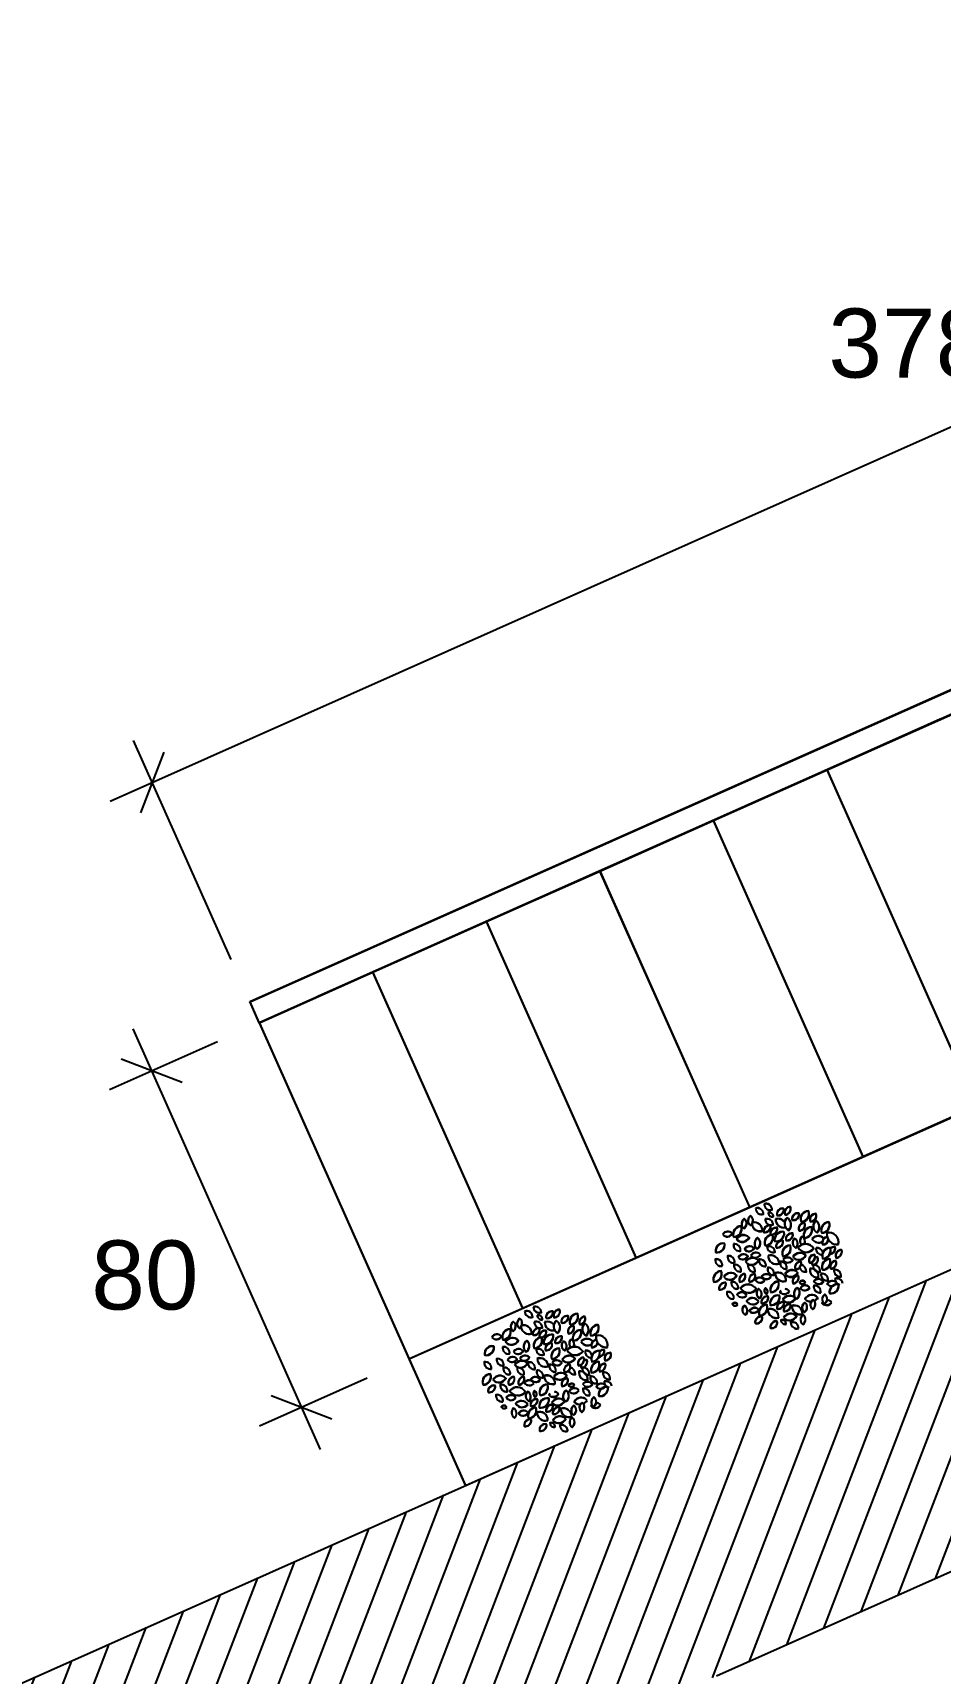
# Model space of a CAD drawing. Header units: inches. Extents: x -422522 to 22891, y -2973 to 414515.
# Drawn here: x 7304.1 to 7501.2, y 10497.3 to 10853.7 of the extents above; entities that cross this region are included whole.
import ezdxf

# ---------------------------------------------------------------- set-up
doc = ezdxf.new("R2010")
doc.units = ezdxf.units.IN
doc.header["$MEASUREMENT"] = 0
doc.layers.get('0').update_dxf_attribs({"lineweight": 25})
doc.layers.add('ARREDAMENTO', color=8, linetype='Continuous', lineweight=18)
doc.layers.add('QUOTE', color=6, linetype='Continuous', lineweight=9)
doc.styles.get("Standard").update_dxf_attribs({"font": 'Arial.ttf'})
doc.dimstyles.get("Standard").update_dxf_attribs({"dimtxt": 15, "dimasz": 10, "dimexe": 10, "dimexo": 10, "dimgap": 5, "dimtad": 2, "dimtih": 1, "dimtoh": 1, "dimdec": 0, "dimzin": 0, "dimdsep": 46, "dimtxsty": 'Standard', "dimblk": 'OBLIQUE', "dimblk1": 'OBLIQUE', "dimblk2": 'OBLIQUE', "dimcen": 0.09, "dimdle": 10, "dimadec": 0, "dimazin": 0, "dimtfac": 1, "dimtdec": 0, "dimtofl": 0, "dimtmove": 0, "dimatfit": 3, "dimldrblk": 'OBLIQUE', "dimfxl": 1, "dimtolj": 1, "dimtzin": 0, "dimarcsym": 0})

# ---------------------------------------------------------------- blocks, each defined once
blk = doc.blocks.new('_Oblique')
at = {"color": 0, "linetype": 'ByBlock', "lineweight": -2}
blk.add_line((-0.5, -0.5), (0.5, 0.5), dxfattribs=at)
blk = doc.blocks.new('*D98')
at = {"layer": 'Defpoints', "color": 0, "transparency": 16777216}
for p in [(7675.32, 10844.6), (7696.51, 10797.01), (7351.21, 10643.21)]:
    blk.add_point(p, dxfattribs=at)
at = {"layer": 'QUOTE', "color": 0, "lineweight": -2, "transparency": 16777216}
for p, q in [((7692.44, 10806.15), (7671.25, 10853.74)), ((7320.86, 10686.79), (7684.46, 10848.67)), ((7347.15, 10652.34), (7325.93, 10699.99))]:
    blk.add_line(p, q, dxfattribs=at)
at = {"layer": 'QUOTE', "color": 0, "lineweight": -2, "transparency": 16777216, "xscale": 10, "yscale": 10, "zscale": 10}
for p, rotation in [((7675.32, 10844.6), 23.99999999997978), ((7330, 10690.85), 203.9999999999798)]:
    blk.add_blockref('_Oblique', p, dxfattribs=dict(at, rotation=rotation))
at = {"layer": 'QUOTE', "color": 0, "transparency": 16777216, "insert": (7494.42, 10786.22), "char_height": 15, "attachment_point": 5}
blk.add_mtext('\\A1;378', dxfattribs=at)
blk = doc.blocks.new('*D99')
at = {"layer": 'Defpoints', "color": 0, "transparency": 16777216}
for p in [(7353.32, 10638.57), (7385.86, 10565.49), (7362.45, 10555.06)]:
    blk.add_point(p, dxfattribs=at)
at = {"layer": 'QUOTE', "color": 0, "lineweight": -2, "transparency": 16777216}
for p, q in [((7325.84, 10637.28), (7366.51, 10545.93)), ((7344.19, 10634.5), (7320.77, 10624.08)), ((7376.72, 10561.42), (7353.31, 10551))]:
    blk.add_line(p, q, dxfattribs=at)
at = {"layer": 'QUOTE', "color": 0, "lineweight": -2, "transparency": 16777216, "xscale": 10, "yscale": 10, "zscale": 10}
for p, rotation in [((7329.91, 10628.15), 113.9999999999798), ((7362.45, 10555.06), 293.9999999999798)]:
    blk.add_blockref('_Oblique', p, dxfattribs=dict(at, rotation=rotation))
at = {"layer": 'QUOTE', "color": 0, "transparency": 16777216, "insert": (7328.44, 10583.71), "char_height": 15, "attachment_point": 5}
blk.add_mtext('\\A1;80', dxfattribs=at)

msp = doc.modelspace()

# ---------------------------------------------------------------- hatches: boundary and pattern name
h = msp.add_hatch()
h.set_pattern_fill('ANSI31', color=0, scale=50, angle=24)
h.set_pattern_definition([(69, (3551.2776, -5106.066), (-5.8348777, 2.2397997), [])])
h.paths.add_polyline_path([(7743.39, 10691.82), (6657.16, 10208.2), (6657.16, 10142.53), (6849.7, 10228.25), (7089.03, 10334.81), (7089.01, 10334.85), (7098.14, 10338.92), (7452.64, 10496.7), (7453.11, 10496.91), (7763.25, 10634.99), (7763.25, 10634.99), (7763.18, 10635.13), (7767.73, 10637.16)])

# ---------------------------------------------------------------- linework, layer by layer
for p, q in [((7351.21, 10643.21), (7696.51, 10797.01)), ((7351.29, 10643.14), (7696.61, 10796.89)), ((7698.54, 10792.44), (7366.04, 10644.34)), ((7698.64, 10792.32), (7366.11, 10644.27)), ((7731.09, 10719.36), (7385.8, 10565.56)), ((7731.18, 10719.23), (7385.86, 10565.49)), ((7501.23, 10704.56), (7476.57, 10693.57)), ((7501.32, 10704.46), (7476.65, 10693.48)), ((7476.57, 10693.57), (7451.9, 10682.58)), ((7476.65, 10693.48), (7451.98, 10682.5)), ((7476.57, 10693.57), (7509.12, 10620.49)), ((7476.65, 10693.48), (7509.19, 10620.4)), ((6656.96, 10208.11), (7743.39, 10691.82)), ((6779.62, 10262.73), (7743.38, 10691.83)), ((7398.06, 10538.08), (7743.38, 10691.83)), ((7451.9, 10682.58), (7427.24, 10671.6)), ((7451.98, 10682.5), (7427.32, 10671.52)), ((7451.9, 10682.58), (7484.45, 10609.51)), ((7451.98, 10682.5), (7484.52, 10609.42)), ((7427.24, 10671.6), (7402.58, 10660.61)), ((7427.32, 10671.52), (7402.65, 10660.53)), ((7427.24, 10671.6), (7459.79, 10598.52)), ((7427.32, 10671.52), (7459.86, 10598.43)), ((7402.58, 10660.61), (7377.91, 10649.63)), ((7402.65, 10660.53), (7377.99, 10649.55)), ((7402.58, 10660.61), (7435.13, 10587.53)), ((7402.65, 10660.53), (7435.19, 10587.45)), ((7377.91, 10649.63), (7353.25, 10638.64)), ((7377.99, 10649.55), (7353.32, 10638.57)), ((7377.91, 10649.63), (7410.46, 10576.55)), ((7377.99, 10649.55), (7410.53, 10576.47)), ((7353.25, 10638.64), (7351.21, 10643.21)), ((7353.32, 10638.57), (7351.29, 10643.14)), ((7353.25, 10638.64), (7398, 10538.16)), ((7353.32, 10638.57), (7398.06, 10538.08)), ((7452.64, 10496.7), (7767.91, 10637.07))]:
    msp.add_line(p, q)
at = {"layer": 'ARREDAMENTO', "linetype": 'ByBlock', "lineweight": -3}
for points in [[(7461.12, 10598.34, 0.535384), (7462.81, 10597.1, 0.500203)], [(7461.18, 10598.25, 0.535384), (7462.87, 10597.01, 0.500203)], [(7462.98, 10599.27, 0.535384), (7464.69, 10598.07, 0.500203)], [(7463.04, 10599.19, 0.535384), (7464.76, 10597.98, 0.500203)], [(7463.83, 10597.4, 0.535384), (7464.95, 10596.58, 0.500203)], [(7463.9, 10597.31, 0.535384), (7465.02, 10596.49, 0.500203)], [(7465.71, 10596.84, 0.535384), (7467.22, 10598.29, 0.500203)], [(7465.77, 10596.76, 0.535384), (7467.29, 10598.2, 0.500203)], [(7468.68, 10598.67, 0.535384), (7467.47, 10596.95, 0.500203)], [(7468.75, 10598.58, 0.535384), (7467.53, 10596.87, 0.500203)], [(7469.02, 10595.83, 0.535384), (7470.54, 10597.27, 0.500203)], [(7469.09, 10595.74, 0.535384), (7470.61, 10597.18, 0.500203)], [(7470.94, 10595.44, 0.535384), (7472.59, 10597.77, 0.500203)], [(7471, 10595.35, 0.535384), (7472.66, 10597.68, 0.500203)], [(7474.22, 10597.17, 0.535384), (7473.01, 10595.45, 0.500203)], [(7456.29, 10592.14, 0.535384), (7457.94, 10594.47, 0.500203)], [(7456.36, 10592.05, 0.535384), (7458.01, 10594.38, 0.500203)], [(7458.53, 10593.97, 0.535384), (7458.64, 10596.07, 0.500203)], [(7458.59, 10593.89, 0.535384), (7458.7, 10595.98, 0.500203)], [(7460.05, 10596.73, 0.535384), (7459.94, 10594.63, 0.500203)], [(7460.12, 10596.64, 0.535384), (7460.01, 10594.55, 0.500203)], [(7464.36, 10594.62, 0.535384), (7462.87, 10593.14, 0.500203)], [(7464.43, 10594.53, 0.535384), (7462.94, 10593.05, 0.500203)], [(7463.18, 10595.99, 0.535384), (7464.9, 10594.79, 0.500203)], [(7463.25, 10595.9, 0.535384), (7464.97, 10594.7, 0.500203)], [(7464.28, 10592.65, 0.535384), (7465.8, 10594.1, 0.500203)], [(7464.35, 10592.57, 0.535384), (7465.87, 10594.01, 0.500203)], [(7467.96, 10596.3, 0.535384), (7468.26, 10593.58, 0.500203)], [(7468.03, 10596.21, 0.535384), (7468.33, 10593.49, 0.500203)], [(7471.76, 10595.18, 0.535384), (7470.55, 10593.47, 0.500203)], [(7471.83, 10595.09, 0.535384), (7470.62, 10593.38, 0.500203)], [(7471.61, 10591.93, 0.535384), (7473.27, 10594.27, 0.500203)], [(7471.68, 10591.85, 0.535384), (7473.33, 10594.18, 0.500203)], [(7474.29, 10597.08, 0.535384), (7473.08, 10595.37, 0.500203)], [(7474.17, 10595.66, 0.535384), (7474.45, 10593.04, 0.500203)], [(7474.23, 10595.57, 0.535384), (7474.52, 10592.95, 0.500203)], [(7475.42, 10593.03, 0.535384), (7477.07, 10595.36, 0.500203)], [(7475.48, 10592.94, 0.535384), (7477.13, 10595.27, 0.500203)], [(7454.41, 10590.69, 0.535384), (7452.41, 10588.78, 0.500203)], [(7454.47, 10590.6, 0.535384), (7452.47, 10588.7, 0.500203)], [(7453.95, 10592.66, 0.535384), (7456.04, 10592.88, 0.500203)], [(7454.02, 10592.58, 0.535384), (7456.11, 10592.8, 0.500203)], [(7456.32, 10590.58, 0.535384), (7457.8, 10589.09, 0.500203)], [(7456.39, 10590.5, 0.535384), (7457.86, 10589, 0.500203)], [(7456.92, 10591.64, 0.535384), (7459.71, 10591.99, 0.500203)], [(7456.98, 10591.55, 0.535384), (7459.77, 10591.9, 0.500203)], [(7458.67, 10589.47, 0.535384), (7460.76, 10589.69, 0.500203)], [(7461.39, 10589.49, 0.535384), (7461.56, 10591.94, 0.500203)], [(7461.45, 10589.4, 0.535384), (7461.63, 10591.85, 0.500203)], [(7463.12, 10590.28, 0.535384), (7464.77, 10592.61, 0.500203)], [(7463.18, 10590.19, 0.535384), (7464.83, 10592.52, 0.500203)], [(7463.59, 10590.06, 0.535384), (7465.31, 10588.86, 0.500203)], [(7463.66, 10589.98, 0.535384), (7465.37, 10588.77, 0.500203)], [(7465.19, 10591.23, 0.535384), (7467.29, 10593.23, 0.500203)], [(7465.26, 10591.14, 0.535384), (7467.35, 10593.14, 0.500203)], [(7465.55, 10589.84, 0.535384), (7467.04, 10591.32, 0.500203)], [(7465.62, 10589.75, 0.535384), (7467.11, 10591.23, 0.500203)], [(7466.96, 10587.94, 0.535384), (7468.61, 10590.27, 0.500203)], [(7467.03, 10587.86, 0.535384), (7468.68, 10590.19, 0.500203)], [(7467.66, 10591.42, 0.535384), (7469.18, 10592.87, 0.500203)], [(7467.73, 10591.33, 0.535384), (7469.25, 10592.78, 0.500203)], [(7469.58, 10591.83, 0.535384), (7469.81, 10589.74, 0.500203)], [(7469.65, 10591.74, 0.535384), (7469.87, 10589.65, 0.500203)], [(7470.3, 10589.85, 0.535384), (7473.73, 10589.61, 0.500203)], [(7470.37, 10589.76, 0.535384), (7473.79, 10589.52, 0.500203)], [(7479.08, 10590.51, 0.535384), (7476.59, 10593.04, 0.500203)], [(7479.15, 10590.42, 0.535384), (7476.65, 10592.95, 0.500203)], [(7453.82, 10585.8, 0.535384), (7452.33, 10587.27, 0.500203)], [(7453.89, 10585.71, 0.535384), (7452.39, 10587.19, 0.500203)], [(7456.5, 10586.5, 0.535384), (7455.01, 10587.98, 0.500203)], [(7456.57, 10586.42, 0.535384), (7455.07, 10587.89, 0.500203)], [(7457.35, 10587.7, 0.535384), (7459.43, 10587.96, 0.500203)], [(7457.41, 10587.61, 0.535384), (7459.49, 10587.87, 0.500203)], [(7458.74, 10589.38, 0.535384), (7460.82, 10589.6, 0.500203)], [(7458.92, 10586.65, 0.535384), (7461.71, 10587, 0.500203)], [(7458.99, 10586.57, 0.535384), (7461.78, 10586.91, 0.500203)], [(7460.05, 10588.03, 0.535384), (7462.13, 10588.29, 0.500203)], [(7460.11, 10587.95, 0.535384), (7462.19, 10588.21, 0.500203)], [(7463.31, 10585.73, 0.535384), (7461.84, 10587.22, 0.500203)], [(7463.37, 10585.64, 0.535384), (7461.9, 10587.14, 0.500203)], [(7463.83, 10588.04, 0.535384), (7466.23, 10586.35, 0.500203)], [(7463.89, 10587.95, 0.535384), (7466.3, 10586.26, 0.500203)], [(7467.8, 10585.11, 0.535384), (7466.48, 10586.74, 0.500203)], [(7467.86, 10585.03, 0.535384), (7466.54, 10586.65, 0.500203)], [(7467.07, 10587.2, 0.535384), (7469.16, 10587.05, 0.500203)], [(7467.13, 10587.11, 0.535384), (7469.23, 10586.97, 0.500203)], [(7469.22, 10587.76, 0.535384), (7472.01, 10588.11, 0.500203)], [(7469.29, 10587.67, 0.535384), (7472.07, 10588.02, 0.500203)], [(7470.95, 10586.76, 0.535384), (7469.73, 10585.05, 0.500203)], [(7471.01, 10586.67, 0.535384), (7469.8, 10584.96, 0.500203)], [(7473.94, 10588.26, 0.535384), (7472.75, 10586.53, 0.500203)], [(7474.01, 10588.17, 0.535384), (7472.82, 10586.44, 0.500203)], [(7475.58, 10585, 0.535384), (7477.23, 10587.33, 0.500203)], [(7477.33, 10589.74, 0.535384), (7475.68, 10587.41, 0.500203)], [(7475.64, 10584.91, 0.535384), (7477.3, 10587.24, 0.500203)], [(7477.4, 10589.65, 0.535384), (7475.74, 10587.32, 0.500203)], [(7478.6, 10586.92, 0.535384), (7477.38, 10585.21, 0.500203)], [(7478.66, 10586.83, 0.535384), (7477.45, 10585.12, 0.500203)], [(7479.78, 10589.3, 0.535384), (7478.56, 10587.59, 0.500203)], [(7479.84, 10589.21, 0.535384), (7478.63, 10587.5, 0.500203)], [(7452, 10582.36, 0.535384), (7453.65, 10584.69, 0.500203)], [(7452.07, 10582.28, 0.535384), (7453.72, 10584.61, 0.500203)], [(7454.22, 10583.42, 0.535384), (7457.01, 10583.77, 0.500203)], [(7454.28, 10583.33, 0.535384), (7457.07, 10583.68, 0.500203)], [(7457.93, 10584.58, 0.535384), (7456.43, 10586.05, 0.500203)], [(7457.99, 10584.49, 0.535384), (7456.5, 10585.97, 0.500203)], [(7457.6, 10582.35, 0.535384), (7458.79, 10584.08, 0.500203)], [(7457.67, 10582.26, 0.535384), (7458.85, 10583.99, 0.500203)], [(7460.95, 10584.54, 0.535384), (7459.46, 10586.01, 0.500203)], [(7461.02, 10584.46, 0.535384), (7459.53, 10585.93, 0.500203)], [(7459.75, 10582.37, 0.535384), (7460.93, 10584.09, 0.500203)], [(7459.81, 10582.28, 0.535384), (7461, 10584.01, 0.500203)], [(7463.09, 10582.66, 0.535384), (7460.99, 10582.8, 0.500203)], [(7463.15, 10582.57, 0.535384), (7461.06, 10582.71, 0.500203)], [(7464.48, 10583.4, 0.535384), (7462.38, 10583.55, 0.500203)], [(7464.54, 10583.32, 0.535384), (7462.45, 10583.46, 0.500203)], [(7463.75, 10585.49, 0.535384), (7465.07, 10583.86, 0.500203)], [(7463.81, 10585.4, 0.535384), (7465.13, 10583.78, 0.500203)], [(7467.72, 10582.56, 0.535384), (7465.31, 10584.25, 0.500203)], [(7467.78, 10582.48, 0.535384), (7465.38, 10584.17, 0.500203)], [(7467.45, 10584.03, 0.535384), (7470.24, 10584.38, 0.500203)], [(7467.52, 10583.94, 0.535384), (7470.3, 10584.29, 0.500203)], [(7470.42, 10583.73, 0.535384), (7469.21, 10582.02, 0.500203)], [(7470.48, 10583.64, 0.535384), (7469.27, 10581.93, 0.500203)], [(7472.91, 10585.25, 0.535384), (7474.75, 10583.38, 0.500203)], [(7472.98, 10585.16, 0.535384), (7474.81, 10583.3, 0.500203)], [(7473.62, 10586.03, 0.535384), (7475.11, 10584.55, 0.500203)], [(7473.68, 10585.94, 0.535384), (7475.17, 10584.46, 0.500203)], [(7473.71, 10582.52, 0.535384), (7475.8, 10582.38, 0.500203)], [(7475.35, 10584.15, 0.535384), (7476.82, 10582.65, 0.500203)], [(7475.42, 10584.06, 0.535384), (7476.89, 10582.57, 0.500203)], [(7478.16, 10585.03, 0.535384), (7479.63, 10583.54, 0.500203)], [(7478.22, 10584.94, 0.535384), (7479.69, 10583.45, 0.500203)], [(7454.69, 10582.15, 0.535384), (7453.17, 10580.71, 0.500203)], [(7454.75, 10582.07, 0.535384), (7453.23, 10580.62, 0.500203)], [(7456.34, 10578.68, 0.535384), (7454.85, 10580.15, 0.500203)], [(7456.41, 10578.6, 0.535384), (7454.91, 10580.07, 0.500203)], [(7457.29, 10580.86, 0.535384), (7455.8, 10582.34, 0.500203)], [(7457.36, 10580.78, 0.535384), (7455.86, 10582.25, 0.500203)], [(7459.16, 10579.45, 0.535384), (7457.07, 10579.59, 0.500203)], [(7459.23, 10579.36, 0.535384), (7457.14, 10579.51, 0.500203)], [(7461.24, 10580.76, 0.535384), (7457.82, 10580.99, 0.500203)], [(7461.31, 10580.67, 0.535384), (7457.88, 10580.91, 0.500203)], [(7461.96, 10578.78, 0.535384), (7461.74, 10580.86, 0.500203)], [(7462.03, 10578.69, 0.535384), (7461.8, 10580.78, 0.500203)], [(7463.41, 10579.66, 0.535384), (7463.26, 10581.03, 0.500203)], [(7463.48, 10579.58, 0.535384), (7463.33, 10580.94, 0.500203)], [(7466.35, 10579.37, 0.535384), (7464.26, 10577.38, 0.500203)], [(7464.39, 10580.11, 0.535384), (7466.04, 10582.44, 0.500203)], [(7464.45, 10580.02, 0.535384), (7466.1, 10582.35, 0.500203)], [(7470.16, 10581.11, 0.535384), (7469.98, 10578.67, 0.500203)], [(7470.22, 10581.03, 0.535384), (7470.05, 10578.58, 0.500203)], [(7471.92, 10582.31, 0.535384), (7470.64, 10582.18, 0.500203)], [(7471.99, 10582.23, 0.535384), (7470.7, 10582.09, 0.500203)], [(7472.87, 10581.14, 0.535384), (7470.78, 10580.91, 0.500203)], [(7472.93, 10581.05, 0.535384), (7470.85, 10580.83, 0.500203)], [(7475.22, 10580.02, 0.535384), (7473.75, 10581.52, 0.500203)], [(7473.78, 10582.43, 0.535384), (7475.87, 10582.29, 0.500203)], [(7475.28, 10579.93, 0.535384), (7473.81, 10581.43, 0.500203)], [(7476.01, 10577.57, 0.535384), (7476.16, 10579.66, 0.500203)], [(7476.07, 10577.48, 0.535384), (7476.22, 10579.57, 0.500203)], [(7478.71, 10582.14, 0.535384), (7476.63, 10581.88, 0.500203)], [(7478.78, 10582.05, 0.535384), (7476.7, 10581.79, 0.500203)], [(7477.14, 10579.92, 0.535384), (7479.14, 10581.82, 0.500203)], [(7477.2, 10579.83, 0.535384), (7479.2, 10581.73, 0.500203)], [(7410.95, 10575.99, 0.535384), (7412.65, 10574.75, 0.500203)], [(7411.02, 10575.91, 0.535384), (7412.71, 10574.67, 0.500203)], [(7412.81, 10576.93, 0.535384), (7414.53, 10575.72, 0.500203)], [(7412.88, 10576.85, 0.535384), (7414.59, 10575.64, 0.500203)], [(7415.54, 10574.5, 0.535384), (7417.06, 10575.95, 0.500203)], [(7415.61, 10574.42, 0.535384), (7417.13, 10575.87, 0.500203)], [(7418.52, 10576.32, 0.535384), (7417.3, 10574.61, 0.500203)], [(7418.58, 10576.24, 0.535384), (7417.37, 10574.53, 0.500203)], [(7457.2, 10577.45, 0.535384), (7456.03, 10577.53, 0.500203)], [(7457.26, 10577.36, 0.535384), (7456.09, 10577.45, 0.500203)], [(7458.87, 10575.14, 0.535384), (7458.64, 10577.22, 0.500203)], [(7458.93, 10575.05, 0.535384), (7458.71, 10577.14, 0.500203)], [(7461.78, 10578.04, 0.535384), (7459.13, 10578.22, 0.500203)], [(7461.84, 10577.95, 0.535384), (7459.19, 10578.13, 0.500203)], [(7461.83, 10576.29, 0.535384), (7459.75, 10576.03, 0.500203)], [(7461.89, 10576.21, 0.535384), (7459.81, 10575.95, 0.500203)], [(7461.89, 10575.06, 0.535384), (7463.54, 10577.39, 0.500203)], [(7461.96, 10574.98, 0.535384), (7463.61, 10577.31, 0.500203)], [(7463.88, 10579.18, 0.535384), (7462.36, 10577.74, 0.500203)], [(7463.95, 10579.1, 0.535384), (7462.43, 10577.65, 0.500203)], [(7466.11, 10574.61, 0.535384), (7463.74, 10576.34, 0.500203)], [(7466.17, 10574.52, 0.535384), (7463.8, 10576.26, 0.500203)], [(7466.42, 10579.29, 0.535384), (7464.32, 10577.29, 0.500203)], [(7467.26, 10577.95, 0.535384), (7465.74, 10576.5, 0.500203)], [(7467.32, 10577.86, 0.535384), (7465.81, 10576.42, 0.500203)], [(7466.96, 10578.45, 0.535384), (7469.75, 10578.8, 0.500203)], [(7467.03, 10578.36, 0.535384), (7469.82, 10578.71, 0.500203)], [(7467.18, 10575.99, 0.535384), (7468.67, 10577.46, 0.500203)], [(7467.25, 10575.9, 0.535384), (7468.74, 10577.38, 0.500203)], [(7471.29, 10575.39, 0.535384), (7468.92, 10577.13, 0.500203)], [(7471.36, 10575.3, 0.535384), (7468.99, 10577.04, 0.500203)], [(7471.82, 10577.87, 0.535384), (7471.71, 10575.77, 0.500203)], [(7471.88, 10577.78, 0.535384), (7471.77, 10575.68, 0.500203)], [(7473.63, 10578.49, 0.535384), (7473.48, 10576.39, 0.500203)], [(7473.69, 10578.4, 0.535384), (7473.54, 10576.31, 0.500203)], [(7408.36, 10571.63, 0.535384), (7408.47, 10573.72, 0.500203)], [(7408.43, 10571.55, 0.535384), (7408.54, 10573.64, 0.500203)], [(7409.89, 10574.38, 0.535384), (7409.78, 10572.29, 0.500203)], [(7409.95, 10574.31, 0.535384), (7409.84, 10572.21, 0.500203)], [(7414.2, 10572.27, 0.535384), (7412.71, 10570.8, 0.500203)], [(7414.26, 10572.2, 0.535384), (7412.77, 10570.72, 0.500203)], [(7413.02, 10573.65, 0.535384), (7414.74, 10572.44, 0.500203)], [(7413.08, 10573.57, 0.535384), (7414.8, 10572.36, 0.500203)], [(7413.67, 10575.05, 0.535384), (7414.79, 10574.23, 0.500203)], [(7413.73, 10574.97, 0.535384), (7414.85, 10574.15, 0.500203)], [(7417.8, 10573.96, 0.535384), (7418.1, 10571.24, 0.500203)], [(7417.86, 10573.88, 0.535384), (7418.16, 10571.16, 0.500203)], [(7418.86, 10573.48, 0.535384), (7420.38, 10574.93, 0.500203)], [(7418.92, 10573.4, 0.535384), (7420.44, 10574.85, 0.500203)], [(7421.6, 10572.83, 0.535384), (7420.39, 10571.12, 0.500203)], [(7421.66, 10572.75, 0.535384), (7420.45, 10571.04, 0.500203)], [(7420.77, 10573.1, 0.535384), (7422.43, 10575.43, 0.500203)], [(7420.84, 10573.02, 0.535384), (7422.49, 10575.35, 0.500203)], [(7424.06, 10574.82, 0.535384), (7422.85, 10573.11, 0.500203)], [(7424.12, 10574.74, 0.535384), (7422.91, 10573.03, 0.500203)], [(7424, 10573.32, 0.535384), (7424.29, 10570.69, 0.500203)], [(7424.07, 10573.24, 0.535384), (7424.35, 10570.61, 0.500203)], [(7425.25, 10570.69, 0.535384), (7426.9, 10573.02, 0.500203)], [(7425.32, 10570.61, 0.535384), (7426.97, 10572.94, 0.500203)], [(7462.52, 10574.78, 0.535384), (7461, 10573.33, 0.500203)], [(7462.59, 10574.69, 0.535384), (7461.07, 10573.25, 0.500203)], [(7465.84, 10573.76, 0.535384), (7464.32, 10572.32, 0.500203)], [(7465.9, 10573.67, 0.535384), (7464.38, 10572.23, 0.500203)], [(7467.71, 10573.21, 0.535384), (7466.59, 10574.03, 0.500203)], [(7467.77, 10573.12, 0.535384), (7466.66, 10573.94, 0.500203)], [(7467.2, 10574.58, 0.535384), (7469.99, 10574.93, 0.500203)], [(7467.26, 10574.49, 0.535384), (7470.05, 10574.84, 0.500203)], [(7470.43, 10572.27, 0.535384), (7468.74, 10573.51, 0.500203)], [(7470.49, 10572.18, 0.535384), (7468.8, 10573.42, 0.500203)], [(7471.47, 10575.22, 0.535384), (7471.36, 10573.13, 0.500203)], [(7471.53, 10575.14, 0.535384), (7471.42, 10573.04, 0.500203)], [(7403.79, 10570.32, 0.535384), (7405.88, 10570.54, 0.500203)], [(7403.85, 10570.24, 0.535384), (7405.94, 10570.46, 0.500203)], [(7406.13, 10569.8, 0.535384), (7407.78, 10572.13, 0.500203)], [(7406.19, 10569.72, 0.535384), (7407.85, 10572.05, 0.500203)], [(7406.75, 10569.3, 0.535384), (7409.54, 10569.65, 0.500203)], [(7406.82, 10569.22, 0.535384), (7409.61, 10569.57, 0.500203)], [(7411.22, 10567.15, 0.535384), (7411.4, 10569.59, 0.500203)], [(7411.29, 10567.07, 0.535384), (7411.46, 10569.51, 0.500203)], [(7412.95, 10567.94, 0.535384), (7414.61, 10570.27, 0.500203)], [(7413.02, 10567.86, 0.535384), (7414.67, 10570.19, 0.500203)], [(7414.12, 10570.31, 0.535384), (7415.64, 10571.76, 0.500203)], [(7414.18, 10570.23, 0.535384), (7415.7, 10571.68, 0.500203)], [(7415.03, 10568.89, 0.535384), (7417.13, 10570.89, 0.500203)], [(7415.09, 10568.81, 0.535384), (7417.19, 10570.81, 0.500203)], [(7415.39, 10567.5, 0.535384), (7416.88, 10568.97, 0.500203)], [(7415.45, 10567.42, 0.535384), (7416.94, 10568.89, 0.500203)], [(7417.5, 10569.08, 0.535384), (7419.02, 10570.52, 0.500203)], [(7417.56, 10569, 0.535384), (7419.08, 10570.44, 0.500203)], [(7419.42, 10569.48, 0.535384), (7419.64, 10567.4, 0.500203)], [(7419.48, 10569.4, 0.535384), (7419.71, 10567.32, 0.500203)], [(7421.45, 10569.59, 0.535384), (7423.1, 10571.92, 0.500203)], [(7421.51, 10569.51, 0.535384), (7423.17, 10571.84, 0.500203)], [(7428.92, 10568.16, 0.535384), (7426.43, 10570.7, 0.500203)], [(7428.98, 10568.08, 0.535384), (7426.49, 10570.62, 0.500203)], [(7404.24, 10568.35, 0.535384), (7402.24, 10566.44, 0.500203)], [(7404.31, 10568.27, 0.535384), (7402.31, 10566.36, 0.500203)], [(7406.34, 10564.16, 0.535384), (7404.84, 10565.63, 0.500203)], [(7406.4, 10564.08, 0.535384), (7404.91, 10565.55, 0.500203)], [(7406.16, 10568.24, 0.535384), (7407.63, 10566.74, 0.500203)], [(7406.22, 10568.16, 0.535384), (7407.69, 10566.67, 0.500203)], [(7407.18, 10565.35, 0.535384), (7409.26, 10565.62, 0.500203)], [(7407.25, 10565.28, 0.535384), (7409.33, 10565.54, 0.500203)], [(7408.51, 10567.13, 0.535384), (7410.6, 10567.35, 0.500203)], [(7408.57, 10567.05, 0.535384), (7410.66, 10567.27, 0.500203)], [(7408.76, 10564.31, 0.535384), (7411.55, 10564.66, 0.500203)], [(7408.82, 10564.23, 0.535384), (7411.61, 10564.58, 0.500203)], [(7409.89, 10565.69, 0.535384), (7411.97, 10565.95, 0.500203)], [(7409.95, 10565.61, 0.535384), (7412.03, 10565.87, 0.500203)], [(7413.43, 10567.72, 0.535384), (7415.14, 10566.51, 0.500203)], [(7413.49, 10567.64, 0.535384), (7415.21, 10566.44, 0.500203)], [(7413.66, 10565.7, 0.535384), (7416.07, 10564.01, 0.500203)], [(7413.73, 10565.62, 0.535384), (7416.13, 10563.93, 0.500203)], [(7416.8, 10565.6, 0.535384), (7418.45, 10567.93, 0.500203)], [(7416.86, 10565.52, 0.535384), (7418.51, 10567.85, 0.500203)], [(7416.91, 10564.86, 0.535384), (7419, 10564.71, 0.500203)], [(7416.97, 10564.78, 0.535384), (7419.06, 10564.63, 0.500203)], [(7419.06, 10565.42, 0.535384), (7421.85, 10565.77, 0.500203)], [(7419.12, 10565.34, 0.535384), (7421.91, 10565.69, 0.500203)], [(7420.14, 10567.51, 0.535384), (7423.56, 10567.27, 0.500203)], [(7420.2, 10567.43, 0.535384), (7423.63, 10567.19, 0.500203)], [(7423.78, 10565.91, 0.535384), (7422.59, 10564.18, 0.500203)], [(7423.84, 10565.83, 0.535384), (7422.65, 10564.1, 0.500203)], [(7427.17, 10567.39, 0.535384), (7425.52, 10565.06, 0.500203)], [(7427.23, 10567.31, 0.535384), (7425.58, 10564.98, 0.500203)], [(7429.61, 10566.96, 0.535384), (7428.4, 10565.25, 0.500203)], [(7429.67, 10566.88, 0.535384), (7428.46, 10565.17, 0.500203)], [(7401.84, 10560.02, 0.535384), (7403.49, 10562.35, 0.500203)], [(7401.9, 10559.94, 0.535384), (7403.55, 10562.27, 0.500203)], [(7403.66, 10563.46, 0.535384), (7402.16, 10564.93, 0.500203)], [(7403.72, 10563.38, 0.535384), (7402.23, 10564.85, 0.500203)], [(7404.05, 10561.07, 0.535384), (7406.84, 10561.42, 0.500203)], [(7404.12, 10561, 0.535384), (7406.9, 10561.35, 0.500203)], [(7407.76, 10562.24, 0.535384), (7406.27, 10563.71, 0.500203)], [(7407.83, 10562.16, 0.535384), (7406.33, 10563.63, 0.500203)], [(7407.44, 10560.01, 0.535384), (7408.63, 10561.73, 0.500203)], [(7407.5, 10559.93, 0.535384), (7408.69, 10561.66, 0.500203)], [(7410.79, 10562.2, 0.535384), (7409.3, 10563.67, 0.500203)], [(7410.85, 10562.12, 0.535384), (7409.36, 10563.59, 0.500203)], [(7409.58, 10560.02, 0.535384), (7410.77, 10561.75, 0.500203)], [(7409.64, 10559.94, 0.535384), (7410.83, 10561.67, 0.500203)], [(7413.15, 10563.38, 0.535384), (7411.67, 10564.88, 0.500203)], [(7413.21, 10563.31, 0.535384), (7411.74, 10564.8, 0.500203)], [(7414.31, 10561.06, 0.535384), (7412.22, 10561.21, 0.500203)], [(7414.37, 10560.98, 0.535384), (7412.28, 10561.13, 0.500203)], [(7413.58, 10563.15, 0.535384), (7414.9, 10561.52, 0.500203)], [(7413.64, 10563.07, 0.535384), (7414.97, 10561.44, 0.500203)], [(7417.55, 10560.22, 0.535384), (7415.15, 10561.91, 0.500203)], [(7417.61, 10560.14, 0.535384), (7415.21, 10561.83, 0.500203)], [(7417.64, 10562.77, 0.535384), (7416.31, 10564.4, 0.500203)], [(7417.7, 10562.69, 0.535384), (7416.38, 10564.32, 0.500203)], [(7417.29, 10561.69, 0.535384), (7420.08, 10562.04, 0.500203)], [(7417.35, 10561.61, 0.535384), (7420.14, 10561.96, 0.500203)], [(7420.78, 10564.41, 0.535384), (7419.57, 10562.7, 0.500203)], [(7420.85, 10564.33, 0.535384), (7419.63, 10562.62, 0.500203)], [(7422.75, 10562.91, 0.535384), (7424.59, 10561.04, 0.500203)], [(7422.81, 10562.83, 0.535384), (7424.65, 10560.96, 0.500203)], [(7423.45, 10563.68, 0.535384), (7424.95, 10562.21, 0.500203)], [(7423.52, 10563.6, 0.535384), (7425.01, 10562.13, 0.500203)], [(7425.19, 10561.81, 0.535384), (7426.66, 10560.31, 0.500203)], [(7425.25, 10561.72, 0.535384), (7426.72, 10560.23, 0.500203)], [(7425.42, 10562.66, 0.535384), (7427.07, 10564.99, 0.500203)], [(7425.48, 10562.58, 0.535384), (7427.13, 10564.91, 0.500203)], [(7428.43, 10564.58, 0.535384), (7427.22, 10562.87, 0.500203)], [(7428.5, 10564.5, 0.535384), (7427.28, 10562.79, 0.500203)], [(7427.99, 10562.69, 0.535384), (7429.47, 10561.19, 0.500203)], [(7428.06, 10562.6, 0.535384), (7429.53, 10561.11, 0.500203)], [(7404.52, 10559.81, 0.535384), (7403, 10558.36, 0.500203)], [(7404.58, 10559.73, 0.535384), (7403.07, 10558.29, 0.500203)], [(7407.13, 10558.52, 0.535384), (7405.64, 10559.99, 0.500203)], [(7407.19, 10558.44, 0.535384), (7405.7, 10559.92, 0.500203)], [(7411.08, 10558.41, 0.535384), (7407.66, 10558.65, 0.500203)], [(7411.14, 10558.33, 0.535384), (7407.72, 10558.57, 0.500203)], [(7412.92, 10560.31, 0.535384), (7410.83, 10560.46, 0.500203)], [(7412.98, 10560.23, 0.535384), (7410.89, 10560.38, 0.500203)], [(7411.8, 10556.43, 0.535384), (7411.57, 10558.52, 0.500203)], [(7411.86, 10556.36, 0.535384), (7411.64, 10558.44, 0.500203)], [(7413.25, 10557.32, 0.535384), (7413.1, 10558.69, 0.500203)], [(7413.31, 10557.24, 0.535384), (7413.16, 10558.61, 0.500203)], [(7414.22, 10557.76, 0.535384), (7415.88, 10560.09, 0.500203)], [(7414.29, 10557.68, 0.535384), (7415.94, 10560.01, 0.500203)], [(7420.26, 10561.39, 0.535384), (7419.04, 10559.67, 0.500203)], [(7420.32, 10561.31, 0.535384), (7419.1, 10559.59, 0.500203)], [(7419.99, 10558.77, 0.535384), (7419.82, 10556.32, 0.500203)], [(7420.06, 10558.69, 0.535384), (7419.88, 10556.24, 0.500203)], [(7421.76, 10559.97, 0.535384), (7420.47, 10559.83, 0.500203)], [(7421.82, 10559.89, 0.535384), (7420.53, 10559.75, 0.500203)], [(7422.71, 10558.79, 0.535384), (7420.62, 10558.57, 0.500203)], [(7422.77, 10558.71, 0.535384), (7420.68, 10558.49, 0.500203)], [(7423.55, 10560.18, 0.535384), (7425.64, 10560.04, 0.500203)], [(7425.06, 10557.68, 0.535384), (7423.59, 10559.17, 0.500203)], [(7423.61, 10560.1, 0.535384), (7425.7, 10559.96, 0.500203)], [(7425.12, 10557.6, 0.535384), (7423.65, 10559.09, 0.500203)], [(7428.55, 10559.8, 0.535384), (7426.47, 10559.53, 0.500203)], [(7428.61, 10559.71, 0.535384), (7426.53, 10559.45, 0.500203)], [(7426.97, 10557.57, 0.535384), (7428.97, 10559.48, 0.500203)], [(7427.03, 10557.49, 0.535384), (7429.04, 10559.4, 0.500203)], [(7406.18, 10556.34, 0.535384), (7404.69, 10557.81, 0.500203)], [(7406.24, 10556.26, 0.535384), (7404.75, 10557.73, 0.500203)], [(7407.03, 10555.11, 0.535384), (7405.87, 10555.19, 0.500203)], [(7407.09, 10555.03, 0.535384), (7405.93, 10555.11, 0.500203)], [(7409, 10557.1, 0.535384), (7406.91, 10557.25, 0.500203)], [(7409.06, 10557.02, 0.535384), (7406.97, 10557.17, 0.500203)], [(7408.71, 10552.8, 0.535384), (7408.48, 10554.88, 0.500203)], [(7408.77, 10552.72, 0.535384), (7408.54, 10554.8, 0.500203)], [(7411.62, 10555.69, 0.535384), (7408.97, 10555.88, 0.500203)], [(7411.68, 10555.61, 0.535384), (7409.03, 10555.8, 0.500203)], [(7411.67, 10553.95, 0.535384), (7409.59, 10553.69, 0.500203)], [(7411.73, 10552.72, 0.535384), (7413.38, 10555.05, 0.500203)], [(7411.79, 10552.64, 0.535384), (7413.44, 10554.97, 0.500203)], [(7413.72, 10556.84, 0.535384), (7412.2, 10555.39, 0.500203)], [(7413.78, 10556.76, 0.535384), (7412.26, 10555.31, 0.500203)], [(7416.19, 10557.03, 0.535384), (7414.09, 10555.03, 0.500203)], [(7416.25, 10556.95, 0.535384), (7414.15, 10554.95, 0.500203)], [(7417.1, 10555.61, 0.535384), (7415.58, 10554.16, 0.500203)], [(7417.16, 10555.53, 0.535384), (7415.64, 10554.08, 0.500203)], [(7416.8, 10556.1, 0.535384), (7419.59, 10556.45, 0.500203)], [(7416.86, 10556.02, 0.535384), (7419.65, 10556.37, 0.500203)], [(7417.02, 10553.64, 0.535384), (7418.51, 10555.12, 0.500203)], [(7417.08, 10553.56, 0.535384), (7418.57, 10555.04, 0.500203)], [(7421.13, 10553.04, 0.535384), (7418.76, 10554.78, 0.500203)], [(7421.19, 10552.96, 0.535384), (7418.82, 10554.7, 0.500203)], [(7421.65, 10555.52, 0.535384), (7421.54, 10553.43, 0.500203)], [(7421.71, 10555.44, 0.535384), (7421.6, 10553.35, 0.500203)], [(7423.46, 10556.14, 0.535384), (7423.31, 10554.05, 0.500203)], [(7423.52, 10556.06, 0.535384), (7423.37, 10553.97, 0.500203)], [(7425.84, 10555.23, 0.535384), (7425.99, 10557.32, 0.500203)], [(7425.91, 10555.15, 0.535384), (7426.05, 10557.24, 0.500203)], [(7411.73, 10553.87, 0.535384), (7409.65, 10553.61, 0.500203)], [(7412.36, 10552.43, 0.535384), (7410.84, 10550.99, 0.500203)], [(7412.42, 10552.36, 0.535384), (7410.9, 10550.91, 0.500203)], [(7415.94, 10552.27, 0.535384), (7413.58, 10554, 0.500203)], [(7416, 10552.19, 0.535384), (7413.64, 10553.92, 0.500203)], [(7415.68, 10551.42, 0.535384), (7414.16, 10549.97, 0.500203)], [(7415.74, 10551.34, 0.535384), (7414.22, 10549.89, 0.500203)], [(7417.55, 10550.86, 0.535384), (7416.43, 10551.68, 0.500203)], [(7417.61, 10550.79, 0.535384), (7416.49, 10551.61, 0.500203)], [(7417.04, 10552.24, 0.535384), (7419.83, 10552.59, 0.500203)], [(7417.1, 10552.16, 0.535384), (7419.89, 10552.51, 0.500203)], [(7420.26, 10549.93, 0.535384), (7418.57, 10551.17, 0.500203)], [(7420.32, 10549.85, 0.535384), (7418.63, 10551.09, 0.500203)], [(7421.3, 10552.88, 0.535384), (7421.19, 10550.79, 0.500203)], [(7421.36, 10552.8, 0.535384), (7421.25, 10550.71, 0.500203)]]:
    msp.add_lwpolyline(points, format="xyb", close=True, dxfattribs=at)
for points in [[(7460.26, 10594.94, 0.485783), (7462.62, 10593.48, 0.46813), (7460.44, 10595.26, 0.535384)], [(7460.33, 10594.85, 0.485783), (7462.69, 10593.39, 0.46813), (7460.5, 10595.18, 0.535384)], [(7467.41, 10595.38, 0.30861), (7465.44, 10596, 0.535384)], [(7465.44, 10596, 0.497857), (7467.6, 10594.2, 0.500203)], [(7467.48, 10595.29, 0.30861), (7465.5, 10595.91, 0.535384)], [(7465.5, 10595.91, 0.497857), (7467.67, 10594.11, 0.500203)], [(7471.21, 10592.24, 0.427879), (7471.09, 10590.42, 0.500203)], [(7471.28, 10592.15, 0.427879), (7471.15, 10590.33, 0.500203)], [(7471.74, 10590.58, 0.379729), (7471.21, 10592.24, 0.535384)], [(7471.81, 10590.5, 0.379729), (7471.28, 10592.15, 0.535384)], [(7475.94, 10591.77, 0.449067), (7473.35, 10591.73, 0.535384)], [(7473.35, 10591.73, 0.411154), (7475.6, 10591.1, 0.500203)], [(7476, 10591.68, 0.449067), (7473.42, 10591.64, 0.535384)], [(7473.42, 10591.64, 0.411154), (7475.67, 10591.01, 0.500203)], [(7476.64, 10592.14, 0.473768), (7475.67, 10590.45, 0.350042), (7476.92, 10591.5, 0.535384)], [(7476.7, 10592.05, 0.473768), (7475.74, 10590.36, 0.350042), (7476.99, 10591.41, 0.535384)], [(7473.33, 10586.69, 0.136045), (7473.4, 10586.02, 0.500203), (7474.61, 10587.73, 0.535384)], [(7473.4, 10586.6, 0.136045), (7473.46, 10585.93, 0.500203), (7474.67, 10587.64, 0.535384)], [(7474.61, 10587.73, 0.128884), (7473.99, 10587.59, 0.500203)], [(7474.67, 10587.64, 0.128884), (7474.05, 10587.5, 0.500203)], [(7474.25, 10589.74, 0.493715), (7475.58, 10588.25, 0.500203)], [(7475.72, 10588.74, 0.391787), (7474.25, 10589.74, 0.535384)], [(7474.32, 10589.65, 0.493715), (7475.65, 10588.16, 0.500203)], [(7475.79, 10588.65, 0.391787), (7474.32, 10589.65, 0.535384)], [(7477.24, 10588.43, 0.439965), (7478.38, 10589.9, 0.209361), (7477.36, 10589.64, 0.535384)], [(7477.31, 10588.34, 0.439965), (7478.44, 10589.81, 0.209361), (7477.42, 10589.55, 0.535384)], [(7470.63, 10585.43, 0.382111), (7472.08, 10584.59, 0.410997), (7470.98, 10586.06, 0.535384)], [(7470.7, 10585.35, 0.382111), (7472.15, 10584.5, 0.410997), (7471.04, 10585.98, 0.535384)], [(7480.02, 10582.08, 0.43907), (7478.35, 10583.06, 0.535384)], [(7478.35, 10583.06, 0.373165), (7479.38, 10581.77, 0.500203)], [(7480.08, 10581.99, 0.43907), (7478.42, 10582.97, 0.535384)], [(7478.42, 10582.97, 0.373165), (7479.44, 10581.68, 0.500203)], [(7466.58, 10580.43, 0.076845), (7466.36, 10580.12, 0.500203), (7468.44, 10580.38, 0.535384)], [(7466.64, 10580.34, 0.076845), (7466.42, 10580.03, 0.500203), (7468.5, 10580.29, 0.535384)], [(7468.44, 10580.38, 0.202478), (7467.56, 10580.81, 0.500203)], [(7468.5, 10580.29, 0.202478), (7467.62, 10580.72, 0.500203)], [(7474.63, 10578.96, 0.535384), (7471.84, 10578.61, 0.217069), (7473.19, 10578.08, 0.535384)], [(7474.69, 10578.88, 0.535384), (7471.9, 10578.53, 0.217069), (7473.26, 10577.99, 0.535384)], [(7473.84, 10578.24, 0.155177), (7474.63, 10578.96, 0.535384)], [(7473.91, 10578.15, 0.155177), (7474.69, 10578.88, 0.535384)], [(7475.69, 10577.99, 0.064212), (7475.5, 10577.72, 0.500203), (7477.59, 10577.94, 0.535384)], [(7475.75, 10577.9, 0.064212), (7475.57, 10577.63, 0.500203), (7477.65, 10577.85, 0.535384)], [(7477.59, 10577.94, 0.224005), (7476.62, 10578.4, 0.500203)], [(7477.65, 10577.85, 0.224005), (7476.68, 10578.31, 0.500203)], [(7410.1, 10572.6, 0.485783), (7412.46, 10571.14, 0.46813), (7410.27, 10572.92, 0.535384)], [(7410.16, 10572.52, 0.485783), (7412.52, 10571.06, 0.46813), (7410.34, 10572.84, 0.535384)], [(7415.28, 10573.65, 0.497857), (7417.44, 10571.86, 0.500203)], [(7417.25, 10573.03, 0.30861), (7415.28, 10573.65, 0.535384)], [(7417.31, 10572.95, 0.30861), (7415.34, 10573.57, 0.535384)], [(7415.34, 10573.57, 0.497857), (7417.5, 10571.78, 0.500203)], [(7421.05, 10569.9, 0.427879), (7420.93, 10568.08, 0.500203)], [(7421.11, 10569.82, 0.427879), (7420.99, 10568, 0.500203)], [(7421.58, 10568.24, 0.379729), (7421.05, 10569.9, 0.535384)], [(7421.64, 10568.16, 0.379729), (7421.11, 10569.82, 0.535384)], [(7425.77, 10569.42, 0.449067), (7423.19, 10569.39, 0.535384)], [(7423.19, 10569.39, 0.411154), (7425.44, 10568.76, 0.500203)], [(7425.83, 10569.34, 0.449067), (7423.25, 10569.3, 0.535384)], [(7423.25, 10569.3, 0.411154), (7425.5, 10568.68, 0.500203)], [(7426.47, 10569.8, 0.473768), (7425.51, 10568.1, 0.350042), (7426.76, 10569.16, 0.535384)], [(7426.54, 10569.72, 0.473768), (7425.57, 10568.02, 0.350042), (7426.82, 10569.07, 0.535384)], [(7423.17, 10564.34, 0.136045), (7423.23, 10563.67, 0.500203), (7424.45, 10565.39, 0.535384)], [(7423.23, 10564.26, 0.136045), (7423.3, 10563.59, 0.500203), (7424.51, 10565.3, 0.535384)], [(7424.45, 10565.39, 0.128884), (7423.82, 10565.24, 0.500203)], [(7424.51, 10565.3, 0.128884), (7423.89, 10565.16, 0.500203)], [(7424.09, 10567.4, 0.493715), (7425.42, 10565.9, 0.500203)], [(7425.56, 10566.4, 0.391787), (7424.09, 10567.4, 0.535384)], [(7424.15, 10567.32, 0.493715), (7425.48, 10565.82, 0.500203)], [(7425.62, 10566.31, 0.391787), (7424.15, 10567.32, 0.535384)], [(7427.08, 10566.08, 0.439965), (7428.21, 10567.55, 0.209361), (7427.19, 10567.3, 0.535384)], [(7427.14, 10566, 0.439965), (7428.28, 10567.47, 0.209361), (7427.26, 10567.22, 0.535384)], [(7420.47, 10563.09, 0.382111), (7421.92, 10562.25, 0.410997), (7420.81, 10563.72, 0.535384)], [(7420.53, 10563.01, 0.382111), (7421.98, 10562.17, 0.410997), (7420.88, 10563.64, 0.535384)], [(7416.42, 10558.09, 0.076845), (7416.19, 10557.77, 0.500203), (7418.27, 10558.03, 0.535384)], [(7416.48, 10558.01, 0.076845), (7416.25, 10557.69, 0.500203), (7418.34, 10557.95, 0.535384)], [(7418.27, 10558.03, 0.202478), (7417.4, 10558.47, 0.500203)], [(7418.34, 10557.95, 0.202478), (7417.46, 10558.39, 0.500203)], [(7429.85, 10559.74, 0.43907), (7428.19, 10560.72, 0.535384)], [(7428.19, 10560.72, 0.373165), (7429.21, 10559.43, 0.500203)], [(7429.91, 10559.66, 0.43907), (7428.25, 10560.64, 0.535384)], [(7428.25, 10560.64, 0.373165), (7429.28, 10559.34, 0.500203)], [(7424.46, 10556.62, 0.535384), (7421.68, 10556.27, 0.217069), (7423.03, 10555.74, 0.535384)], [(7424.52, 10556.54, 0.535384), (7421.74, 10556.19, 0.217069), (7423.09, 10555.66, 0.535384)], [(7423.68, 10555.9, 0.155177), (7424.46, 10556.62, 0.535384)], [(7423.74, 10555.82, 0.155177), (7424.52, 10556.54, 0.535384)], [(7425.53, 10555.64, 0.064212), (7425.34, 10555.38, 0.500203), (7427.43, 10555.6, 0.535384)], [(7425.59, 10555.56, 0.064212), (7425.4, 10555.3, 0.500203), (7427.49, 10555.52, 0.535384)], [(7427.43, 10555.6, 0.224005), (7426.45, 10556.05, 0.500203)], [(7427.49, 10555.52, 0.224005), (7426.51, 10555.97, 0.500203)]]:
    msp.add_lwpolyline(points, format="xyb", dxfattribs=at)

# ---------------------------------------------------------------- dimensions: what is measured, and where the dimension line sits
at = {"layer": 'QUOTE'}
for base, p1, p2, angle, picture, middle in [((7675.32, 10844.6), (7351.21, 10643.21), (7696.51, 10797.01), 24, '*D98', (7494.42, 10786.22)), ((7362.45, 10555.06), (7353.32, 10638.57), (7385.86, 10565.49), 114, '*D99', (7328.44, 10583.71))]:
    dim = msp.add_linear_dim(base=base, p1=p1, p2=p2, angle=angle, dimstyle='Standard', dxfattribs=at)
    dim.commit()
    dim.dimension.update_dxf_attribs({"geometry": picture, "text_midpoint": middle})

doc.saveas('drawing.dxf')
